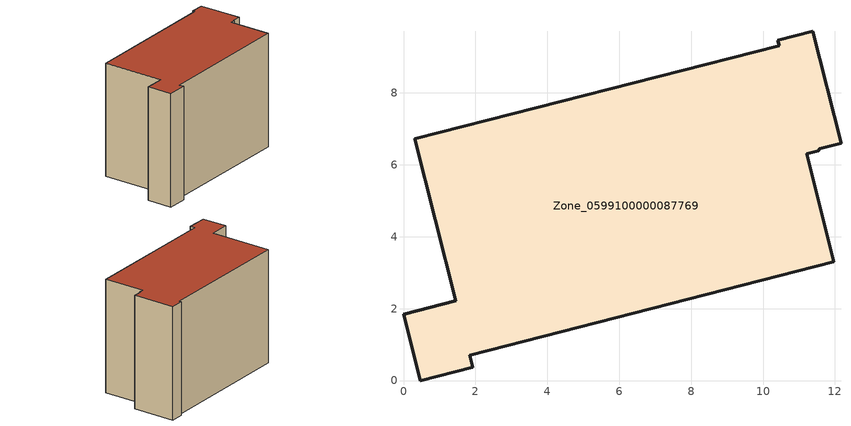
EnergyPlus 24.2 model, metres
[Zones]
Zone_0599100000087769
 floor ground (C_G): 11.38,9.71 12.17,6.6 11.56,6.45 11.56,6.39 11.22,6.31 11.97,3.3 1.84,0.71 1.92,0.37 0.47,0 0,1.85 1.45,2.22 0.31,6.72 10.45,9.31 10.41,9.46 z0
 wall outside (C_F): 1.92,0.37 1.84,0.71 11.97,3.3 11.22,6.31 11.56,6.39 11.56,6.45 12.17,6.6 11.38,9.71 10.41,9.46 10.45,9.31 0.31,6.72 1.45,2.22 0,1.85 0.47,0 1.92,0.37 z0:8.54
 roof outside (C_R): 11.56,6.45 12.17,6.6 11.38,9.71 10.41,9.46 10.45,9.31 0.31,6.72 1.45,2.22 0,1.85 0.47,0 1.92,0.37 1.84,0.71 11.97,3.3 11.22,6.31 11.56,6.39 z8.54
[BUILDING]
Pand.0599100000087769: North Axis=0; Terrain=City; Loads Convergence Tolerance Value=0.04; Temperature Convergence Tolerance Value=0.4; Solar Distribution=FullExterior; Maximum Number of Warmup Days=25; Minimum Number of Warmup Days=1
[Site:Location]
Rotterdam.The.Hague.AP_ZH_NLD Design_Conditions: Latitude=51.96; Longitude=4.45; Time Zone=1; Elevation=-4.5
[SITE:GROUNDTEMPERATURE:BUILDINGSURFACE]
18, 18, 18, 18, 18, 18, 18, 18, 18, 18, 18, 18
[MATERIAL] Thermal Absorptance=0.9; Solar Absorptance=0.7; Visible Absorptance=0.7
Name | Roughness | Thickness | Conductivity | Density | Specific Heat
G.TI.1975-1991 | MediumSmooth | 0.15 | 0.288461 | 540 | 1210
F.TI.1975-1991 | Rough | 0.3 | 0.230769 | 1920 | 840
R.TI.1975-1991 | MediumRough | 0.2 | 0.153846 | 1500 | 1000
[CONSTRUCTION]
C_G: G.TI.1975-1991
C_F: F.TI.1975-1991
C_R: R.TI.1975-1991
[ZONE]
Zone_0599100000087769: Type=1; Multiplier=1; Ceiling Height=Autocalculate; Volume=Autocalculate; Floor Area=autocalculate; Part of Total Floor Area=Yes
[ZONEINFILTRATION:DESIGNFLOWRATE]
Infil_Zone_0599100000087769: Zone or ZoneList or Space or SpaceList=Zone_0599100000087769; Schedule=AlwaysOn; Design Flow Rate Calculation Method=Flow/Area; Flow Rate per Floor Area=0.003; Constant Term Coefficient=1; Temperature Term Coefficient=0; Velocity Term Coefficient=0; Velocity Squared Term Coefficient=0
[HVACTEMPLATE:ZONE:IDEALLOADSAIRSYSTEM]
Zone_0599100000087769: Maximum Heating Supply Air Temperature=50; Minimum Cooling Supply Air Temperature=13; Maximum Heating Supply Air Humidity Ratio=0.0156; Minimum Cooling Supply Air Humidity Ratio=0.0077; Heating Limit=NoLimit; Cooling Limit=NoLimit; Dehumidification Control Type=ConstantSensibleHeatRatio; Cooling Sensible Heat Ratio=0.7; Dehumidification Setpoint=60; Humidification Control Type=None; Humidification Setpoint=30; Outdoor Air Method=None; Outdoor Air Flow Rate per Person=0.00944; Outdoor Air Flow Rate per Zone Floor Area=0; Outdoor Air Flow Rate per Zone=0; Demand Controlled Ventilation Type=None; Outdoor Air Economizer Type=NoEconomizer; Heat Recovery Type=None; Sensible Heat Recovery Effectiveness=0.7; Latent Heat Recovery Effectiveness=0.65
[ZONECONTROL:THERMOSTAT]
ThermostatControl_Zone_0599100000087769: Zone or ZoneList=Zone_0599100000087769; Control Type Schedule=DualSetpointControlType; Control 1=Thermostat_Zone_0599100000087769; Temperature Difference Between Cutout And Setpoint=0
[THERMOSTATSETPOINT:DUALSETPOINT]
Thermostat_Zone_0599100000087769: Heating Setpoint Temperature Schedule=HeatingSetpoint_Zone_0599100000087769; Cooling Setpoint Temperature Schedule=CoolingSetpoint_Zone_0599100000087769
[SCHEDULE:COMPACT]
HeatingSetpoint_Zone_0599100000087769: Through: 12/31, For: AllDays, Until: 24:00, 21
CoolingSetpoint_Zone_0599100000087769: Through: 12/31, For: AllDays, Until: 24:00, 24
DualSetpointControlType: Through: 12/31, For: AllDays, Until: 24:00, 4
AlwaysOn: Through: 12/31, For: AllDays, Until: 24:00, 1
